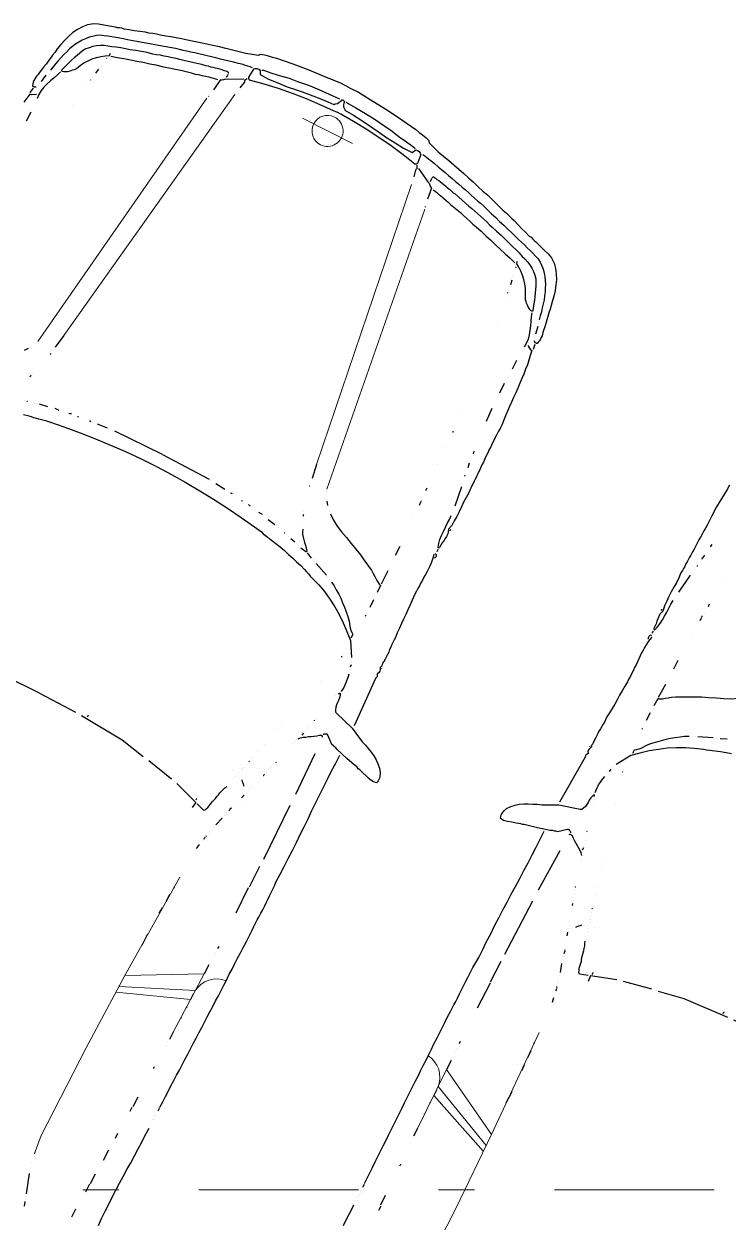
# Model space of a CAD drawing. Header units: metres. Extents: x -45 to 1930, y -347 to 488.
# Drawn here: x -21.163 to -19.205, y -29.696 to -26.365 of the extents above; entities that cross this region are included whole.
import ezdxf

# ---------------------------------------------------------------- set-up
doc = ezdxf.new("R2010")
doc.units = ezdxf.units.M
doc.linetypes.add('ČERCHOVANÁ', pattern=[25.4, 12.7, -6.35, 0, -6.35])
doc.layers.add('OSA', color=7, linetype='ČERCHOVANÁ')

# ---------------------------------------------------------------- blocks, each defined once
blk = doc.blocks.new('BMW3-PUD')
at = {"lineweight": 0}
for p, q in [((2.5694, 0.7572), (2.3861, 0.7602)), ((2.3861, 0.7602), (2.4905, 0.5663)), ((2.4387, 0.7593), (2.5245, 0.5656)), ((2.4664, 0.7589), (2.5425, 0.5652)), ((1.0314, 0.4512), (0.2143, 0.3401)), ((0.9833, 0.3943), (0.17, 0.2757)), ((0.1432, 0.0776), (0.1432, 0)), ((0.1432, -0.0776), (0.1432, 0)), ((0.9833, -0.3943), (0.17, -0.2757)), ((1.0314, -0.4512), (0.2143, -0.3401)), ((2.4387, -0.7593), (2.5245, -0.5656)), ((2.4664, -0.7589), (2.5425, -0.5652)), ((2.3861, -0.7602), (2.4905, -0.5663)), ((2.5694, -0.7572), (2.3861, -0.7602))]:
    blk.add_line(p, q, dxfattribs=at)
for points in [[(1.5236, 0.7387), (1.5228, 0.7394), (1.5213, 0.7394), (1.5198, 0.7409), (1.519, 0.7424), (1.525, 0.7447), (1.5318, 0.7463), (1.5393, 0.7471), (1.546, 0.7472), (1.5528, 0.748), (1.5595, 0.7489), (1.5663, 0.7512), (1.5715, 0.7543), (1.5722, 0.7558), (1.573, 0.7573), (1.5737, 0.758), (1.5737, 0.758), (1.5902, 0.8161), (1.6115, 0.8584), (1.6159, 0.8704), (1.621, 0.8818), (1.6261, 0.8938), (1.632, 0.9044), (1.6386, 0.915), (1.6468, 0.9249), (1.6549, 0.934), (1.6653, 0.9416), (1.6691, 0.9432), (1.6728, 0.9447), (1.6765, 0.9462), (1.6803, 0.9471), (1.684, 0.9471), (1.6878, 0.9471), (1.6916, 0.9464), (1.6953, 0.9457), (1.697, 0.9345), (1.6948, 0.9232), (1.6905, 0.9111), (1.6876, 0.8991), (1.6855, 0.893), (1.684, 0.8878), (1.6833, 0.8825), (1.6811, 0.878), (1.6768, 0.8592), (1.6725, 0.8411), (1.6675, 0.823), (1.6625, 0.8057), (1.6603, 0.8004), (1.6588, 0.7951), (1.6574, 0.7906), (1.6567, 0.7861), (1.6382, 0.7648), (1.6375, 0.7618), (1.6382, 0.7588), (1.6398, 0.7558), (1.6413, 0.7536), (1.6413, 0.7536), (1.6428, 0.7529), (1.6436, 0.7521), (1.6436, 0.7521)], [(0.421, 0.7668), (0.4283, 0.7789), (0.4283, 0.7804), (0.4283, 0.7812), (0.4283, 0.7827), (0.429, 0.7834), (0.4425, 0.7859), (0.456, 0.7883), (0.4695, 0.7907), (0.483, 0.7916), (0.4972, 0.7933), (0.5107, 0.7942), (0.525, 0.7951), (0.5392, 0.796), (0.5535, 0.7969), (0.5678, 0.7971), (0.582, 0.798), (0.5955, 0.7989), (0.6098, 0.7998), (0.624, 0.8008), (0.6383, 0.8017), (0.6518, 0.8034), (0.6615, 0.8035), (0.6706, 0.8028), (0.6803, 0.803), (0.6901, 0.8031), (0.6991, 0.8032), (0.7089, 0.8033), (0.7186, 0.8034), (0.7276, 0.8035), (0.7374, 0.8036), (0.7471, 0.8038), (0.7562, 0.8046), (0.7659, 0.8047), (0.7749, 0.8048), (0.7847, 0.8049), (0.7937, 0.8051), (0.8035, 0.8052), (0.811, 0.806), (0.8185, 0.8061), (0.8252, 0.8062), (0.832, 0.8063), (0.8395, 0.8063), (0.8462, 0.8064), (0.853, 0.8065), (0.8605, 0.8074), (0.8755, 0.8068), (0.8905, 0.8062), (0.9048, 0.8071), (0.9198, 0.8073), (0.9341, 0.8075), (0.9484, 0.8069), (0.9626, 0.8063), (0.9762, 0.8035), (0.9829, 0.8058), (0.9889, 0.8074), (0.9964, 0.8075), (1.0032, 0.8068), (1.0107, 0.8061), (1.0182, 0.8047), (1.0257, 0.8041), (1.0325, 0.8042), (1.034, 0.8034), (1.0347, 0.8034), (1.0348, 0.8019), (1.0348, 0.8004), (1.0236, 0.7973), (1.0123, 0.7949), (1.0003, 0.794), (0.9883, 0.7931), (0.9756, 0.793), (0.9635, 0.7928), (0.9508, 0.7927), (0.9388, 0.7918)], [(0.9784, 0.8088), (0.9776, 0.8088), (0.9761, 0.8087), (0.9754, 0.8087), (0.9739, 0.8087)], [(1.04, 0.8027), (1.0475, 0.8028)], [(1.0535, 0.8007), (1.0535, 0.8007), (1.0535, 0.8022), (1.0528, 0.8029), (1.0528, 0.8029), (1.055, 0.8052), (1.0587, 0.8067), (1.0625, 0.8068), (1.0663, 0.8046)], [(1.0566, 0.7984), (1.0648, 0.8), (1.0738, 0.8016), (1.0821, 0.8025), (1.0911, 0.8033), (1.1001, 0.8035), (1.1083, 0.8036), (1.1173, 0.8037), (1.1264, 0.803), (1.1354, 0.8031), (1.1444, 0.8025), (1.1534, 0.8026), (1.1617, 0.8019), (1.1707, 0.802), (1.1797, 0.8022), (1.1887, 0.8023), (1.1977, 0.8024), (1.212, 0.8033), (1.227, 0.8042), (1.2412, 0.8051), (1.2555, 0.8053), (1.269, 0.8055), (1.2833, 0.8064), (1.2975, 0.8073), (1.311, 0.809), (1.3193, 0.8083), (1.3268, 0.8084), (1.3335, 0.8085), (1.341, 0.8093), (1.3485, 0.8094), (1.356, 0.8103), (1.3636, 0.8104), (1.3718, 0.8104), (1.3756, 0.8105), (1.3786, 0.8105), (1.3816, 0.8106), (1.3853, 0.8106), (1.3883, 0.8099), (1.3914, 0.8099), (1.3951, 0.81), (1.3988, 0.8108), (1.4004, 0.8108), (1.4018, 0.8108), (1.4026, 0.8101), (1.4041, 0.8086), (1.4094, 0.8109), (1.4146, 0.8125), (1.4198, 0.8125), (1.4244, 0.8088), (1.4319, 0.8127), (1.4334, 0.8127), (1.4349, 0.812), (1.4356, 0.8112), (1.4379, 0.8112), (1.582, 0.8182)], [(1.4055, 0.8139), (1.4055, 0.8139), (1.4048, 0.8139), (1.4041, 0.8138), (1.4041, 0.8138)], [(1.4378, 0.8143), (1.4378, 0.8143)], [(2.7721, 0.8189), (2.7556, 0.8195), (2.7391, 0.8193), (2.7225, 0.8198), (2.7053, 0.8196), (2.6887, 0.8202), (2.6722, 0.82), (2.6557, 0.8205), (2.6392, 0.8203), (2.6226, 0.8209), (2.6054, 0.8207), (2.5889, 0.8212), (2.5724, 0.821), (2.5558, 0.8216), (2.5393, 0.8214), (2.522, 0.8219), (2.5055, 0.8217), (2.489, 0.8223), (2.4725, 0.8221), (2.4559, 0.8226), (2.4387, 0.8224), (2.4221, 0.823), (2.4056, 0.8228), (2.3891, 0.8226), (2.3718, 0.8232), (2.3553, 0.823), (2.3388, 0.8235), (2.3215, 0.8233), (2.305, 0.8231), (2.2885, 0.8236), (2.272, 0.8234), (2.2547, 0.824), (2.2382, 0.8238), (2.2276, 0.8237), (2.2171, 0.8236), (2.2059, 0.8234), (2.1954, 0.8233), (2.1848, 0.8232), (2.1743, 0.8238), (2.1638, 0.8237), (2.1533, 0.8243), (2.1428, 0.8242), (2.1315, 0.824), (2.121, 0.8239), (2.1105, 0.8238), (2.1, 0.8237), (2.0895, 0.8235), (2.079, 0.8226), (2.0685, 0.8218), (2.0437, 0.8222), (2.0189, 0.8227), (1.9942, 0.8224), (1.9694, 0.8228), (1.9446, 0.8225), (1.9198, 0.8222), (1.8951, 0.822), (1.8703, 0.8217), (1.8455, 0.8206), (1.8207, 0.8203), (1.796, 0.82), (1.7712, 0.8197), (1.7464, 0.8194), (1.7224, 0.8192), (1.6976, 0.8196), (1.6728, 0.8193)], [(1.9431, 0.8203), (1.9431, 0.8203)], [(2.7751, 0.8182), (2.7781, 0.819), (2.7804, 0.819), (2.7826, 0.819), (2.7849, 0.8191)], [(2.7924, 0.8169), (2.7924, 0.8169)], [(2.7984, 0.8192), (2.7984, 0.8192)], [(2.7984, 0.8162), (2.7984, 0.8162)], [(2.8059, 0.8186), (2.8059, 0.8186)], [(2.8119, 0.8194), (2.8119, 0.8194)], [(2.8127, 0.8164), (2.8127, 0.8164)], [(2.8224, 0.8158), (2.8224, 0.8158)], [(3.1431, 0.8166), (3.1213, 0.8156), (3.0988, 0.8153), (3.077, 0.815), (3.0552, 0.8148), (3.0334, 0.8153), (3.0117, 0.815), (2.9899, 0.8155), (2.9681, 0.816), (2.9463, 0.8172), (2.9246, 0.8177), (2.9028, 0.8182), (2.881, 0.8187), (2.86, 0.8185), (2.8382, 0.8189)], [(0.0086, 0), (0.0085, 0.0275), (0.0125, 0.0749), (0.0164, 0.1222), (0.0218, 0.1696), (0.028, 0.217), (0.0309, 0.229), (0.033, 0.2403), (0.0351, 0.2516), (0.0388, 0.2629), (0.0402, 0.2637), (0.041, 0.2644), (0.0425, 0.266), (0.0439, 0.2667), (0.0498, 0.2833), (0.0548, 0.3006), (0.0591, 0.3187), (0.0634, 0.3376), (0.0677, 0.3556), (0.072, 0.3737), (0.0763, 0.3918), (0.0813, 0.4083), (0.0856, 0.4264), (0.0907, 0.4437), (0.0957, 0.4611), (0.1, 0.4784), (0.1043, 0.4927), (0.1087, 0.507), (0.113, 0.5206), (0.1173, 0.5342), (0.1202, 0.5455), (0.1231, 0.556), (0.1268, 0.5658), (0.1289, 0.5756), (0.1347, 0.5907), (0.1398, 0.605), (0.1434, 0.6186), (0.1485, 0.6322), (0.1491, 0.6389), (0.1513, 0.645), (0.1535, 0.6503), (0.1542, 0.6563), (0.1593, 0.6721), (0.1643, 0.6872), (0.1687, 0.7015), (0.1745, 0.7151), (0.1841, 0.728), (0.1953, 0.7386), (0.2079, 0.747), (0.2214, 0.7547), (0.2355, 0.7601), (0.2505, 0.7655), (0.2662, 0.7695), (0.282, 0.7727), (0.2924, 0.7743), (0.3029, 0.7767), (0.3134, 0.7783), (0.3239, 0.7799), (0.3337, 0.7815), (0.3442, 0.7839), (0.3539, 0.7855), (0.3644, 0.7872), (0.3696, 0.788), (0.3749, 0.7895), (0.3794, 0.7904), (0.3846, 0.7904), (0.3899, 0.7905), (0.3951, 0.7905), (0.3997, 0.7891), (0.4042, 0.7876), (0.4049, 0.7869), (0.4049, 0.7861), (0.405, 0.7846), (0.4057, 0.7832), (0.402, 0.7771)], [(0.3616, 0.7676), (0.3833, 0.7716)], [(0.3961, 0.774), (0.3961, 0.774)], [(0.4095, 0.7832), (0.4245, 0.7856)], [(0.7513, 0.767), (0.7588, 0.7686)], [(0.7866, 0.7712), (0.8001, 0.7736)], [(0.8211, 0.7761), (0.8211, 0.7761), (0.8226, 0.7761), (0.8233, 0.7761), (0.8241, 0.7769)], [(0.8473, 0.7794), (0.8473, 0.7794)], [(0.8548, 0.7818), (0.911, 0.7892)], [(0.0815, 0.2657), (0.0822, 0.2724), (0.0836, 0.2792), (0.085, 0.2868), (0.0857, 0.2928), (0.0885, 0.3056), (0.0921, 0.3191), (0.095, 0.3312), (0.0978, 0.344), (0.1007, 0.356), (0.1036, 0.3688), (0.1064, 0.3809), (0.1093, 0.3929), (0.1122, 0.4042), (0.115, 0.4162), (0.1179, 0.4268), (0.1208, 0.4381), (0.1236, 0.4487), (0.1265, 0.4592), (0.1286, 0.4697), (0.1315, 0.481), (0.1366, 0.4961), (0.1409, 0.5112), (0.1452, 0.5262), (0.1496, 0.5406), (0.1539, 0.5556), (0.1582, 0.5707), (0.1625, 0.585), (0.1676, 0.6001), (0.1705, 0.6106), (0.1734, 0.6212), (0.1763, 0.6317), (0.1799, 0.6423), (0.1828, 0.6528), (0.1864, 0.6634), (0.19, 0.6732), (0.1937, 0.6838), (0.1996, 0.6929), (0.2062, 0.7012), (0.2129, 0.7088), (0.2211, 0.7156), (0.2293, 0.7225), (0.2382, 0.7279), (0.2471, 0.7332), (0.2569, 0.7378), (0.2666, 0.7424), (0.277, 0.7456), (0.2875, 0.7495), (0.2987, 0.7526), (0.31, 0.7557), (0.3204, 0.7581), (0.3317, 0.7605), (0.3429, 0.7629)], [(0.126, 0.318), (0.126, 0.318), (0.1244, 0.3188), (0.1237, 0.3195), (0.1229, 0.3202), (0.1236, 0.3262), (0.125, 0.3323), (0.1257, 0.3383), (0.1264, 0.3443), (0.1278, 0.3511), (0.1292, 0.3571), (0.1307, 0.3631), (0.1329, 0.3691), (0.1335, 0.3767), (0.1357, 0.3835), (0.1371, 0.3895), (0.1378, 0.3955), (0.1414, 0.4091), (0.1442, 0.4211), (0.1478, 0.4332), (0.1507, 0.4445), (0.1528, 0.4558), (0.1557, 0.4663), (0.1586, 0.4776), (0.1615, 0.4881), (0.1643, 0.4987), (0.1672, 0.5092), (0.1708, 0.5198), (0.1737, 0.5296), (0.1773, 0.5454), (0.1816, 0.5612), (0.1867, 0.5763), (0.1918, 0.5914), (0.1954, 0.6042), (0.199, 0.617), (0.2026, 0.6291), (0.2077, 0.6404), (0.2106, 0.6509), (0.2142, 0.6607), (0.2186, 0.6705), (0.2245, 0.6796), (0.2311, 0.688), (0.2386, 0.6956), (0.246, 0.7024), (0.255, 0.7078), (0.2639, 0.7116), (0.2729, 0.7155), (0.2818, 0.7194), (0.2916, 0.7232), (0.3005, 0.7263), (0.3103, 0.7295), (0.32, 0.7326), (0.3297, 0.7357), (0.3305, 0.7357), (0.3305, 0.7342), (0.3305, 0.7335), (0.3312, 0.7327), (0.3298, 0.7282), (0.3276, 0.7237), (0.3247, 0.7191), (0.3217, 0.7153), (0.318, 0.7108), (0.3143, 0.7077), (0.3106, 0.7039), (0.3061, 0.7009), (0.2942, 0.6955), (0.283, 0.6893), (0.2725, 0.6817), (0.2629, 0.6741), (0.254, 0.665), (0.2458, 0.6558), (0.2384, 0.646), (0.2318, 0.6354), (0.2303, 0.6354), (0.2288, 0.6354), (0.2273, 0.6354), (0.225, 0.6353)], [(0.335, 0.7358), (0.3462, 0.7396), (0.3574, 0.7443), (0.3693, 0.7489), (0.3813, 0.7536), (0.3933, 0.7575), (0.4053, 0.7599), (0.418, 0.7608), (0.43, 0.7602)], [(0.4721, 0.7584), (0.4999, 0.7588)], [(0.5255, 0.7568), (0.5255, 0.7568)], [(0.545, 0.757), (0.575, 0.7574)], [(0.6223, 0.7579), (0.6621, 0.7607)], [(1.4351, 0.7331), (1.4426, 0.734)], [(1.4485, 0.7363), (1.4485, 0.7363)], [(1.4613, 0.7394), (1.468, 0.741), (1.474, 0.7418), (1.4807, 0.7427), (1.4867, 0.7435), (1.4935, 0.7436), (1.5003, 0.7437), (1.507, 0.743), (1.5138, 0.7423)], [(1.5312, 0.735), (1.5312, 0.735)], [(1.5379, 0.7336), (1.5379, 0.7336)], [(1.6856, 0.6955), (1.6802, 0.7007), (1.6749, 0.7059), (1.6711, 0.7127), (1.6665, 0.7186), (1.6627, 0.7253), (1.6588, 0.7313), (1.6543, 0.738), (1.6489, 0.7439), (1.6489, 0.7454), (1.6482, 0.7469), (1.6474, 0.7484), (1.6474, 0.7492), (1.6474, 0.7507), (1.6481, 0.7514), (1.6496, 0.7529), (1.6503, 0.7537)], [(1.7014, 0.7558), (1.8267, 0.7596)], [(1.8327, 0.7574), (1.8327, 0.7574)], [(1.8612, 0.76), (2.0279, 0.762)], [(2.1135, 0.7622), (2.0489, 0.7622)], [(2.1173, 0.7608), (2.1961, 0.7617)], [(2.2997, 0.7614), (2.3065, 0.7615)], [(2.3223, 0.7617), (2.3223, 0.7617)], [(2.332, 0.7604), (2.332, 0.7604)], [(2.3538, 0.7606), (2.3538, 0.7606)], [(2.3576, 0.7599), (2.3861, 0.7602)], [(2.4499, 0.7587), (2.4664, 0.7589)], [(2.489, 0.7592), (2.489, 0.7592), (2.4905, 0.7592), (2.4912, 0.7592), (2.4912, 0.7592)], [(2.4987, 0.7586), (2.4987, 0.7586)], [(2.5228, 0.7589), (2.5228, 0.7589), (2.5243, 0.7589), (2.525, 0.7589), (2.525, 0.7589)], [(2.5694, 0.7572), (2.5926, 0.7574)], [(2.5987, 0.7553), (2.5987, 0.7553)], [(2.6114, 0.7577), (2.6114, 0.7577)], [(2.679, 0.754), (2.6805, 0.754), (2.6813, 0.754), (2.6828, 0.754), (2.6843, 0.754)], [(2.8044, 0.7517), (2.7744, 0.7521)], [(2.8082, 0.7503), (2.821, 0.7504)], [(2.8908, 0.7475), (2.9059, 0.7477)], [(2.9434, 0.7459), (2.9757, 0.7463)], [(2.9825, 0.7456), (2.9825, 0.7456)], [(3.0486, 0.7434), (3.0186, 0.7438)], [(3.0523, 0.7419), (3.0764, 0.7422)], [(3.1312, 0.7391), (3.156, 0.7394)], [(0.9421, 0.6994), (0.9421, 0.6994), (0.9414, 0.7002), (0.9398, 0.7002), (0.9398, 0.7002)], [(0.9451, 0.6995), (0.9474, 0.7003), (0.9496, 0.7003), (0.9519, 0.7003), (0.9549, 0.7004)], [(0.9962, 0.7009), (0.9962, 0.7009)], [(1.081, 0.7041), (1.1088, 0.7044)], [(1.0873, 0.4909), (1.0991, 0.5068), (1.1094, 0.5235), (1.1182, 0.5416), (1.1262, 0.5612), (1.1343, 0.5801), (1.1423, 0.599), (1.1511, 0.6179), (1.1607, 0.6352), (1.165, 0.645), (1.1702, 0.6549), (1.1753, 0.664), (1.1812, 0.673), (1.1864, 0.6806), (1.1916, 0.6874), (1.196, 0.6935), (1.2004, 0.701), (1.2004, 0.7018), (1.2004, 0.7033), (1.2011, 0.704), (1.2019, 0.7056), (1.2236, 0.7066)], [(1.1515, 0.7057), (1.1515, 0.7057)], [(1.1561, 0.705), (1.1973, 0.7062)], [(1.1907, 0), (1.1907, 0.0026), (1.1909, 0.0476), (1.1927, 0.0935), (1.1959, 0.1386), (1.1991, 0.1836), (1.2038, 0.2295), (1.2093, 0.2746), (1.2155, 0.3197), (1.2169, 0.328), (1.2183, 0.3356), (1.2197, 0.3431), (1.2219, 0.3499), (1.2233, 0.3574), (1.2247, 0.3649), (1.2254, 0.3717), (1.2268, 0.3785), (1.2304, 0.3935), (1.2332, 0.4086), (1.2368, 0.4236), (1.2411, 0.4387), (1.2447, 0.4538), (1.249, 0.4681), (1.2533, 0.4831), (1.2584, 0.4975), (1.2613, 0.5058), (1.2642, 0.5126), (1.2671, 0.5201), (1.2693, 0.5276), (1.278, 0.5525), (1.2875, 0.5752), (1.2993, 0.5978), (1.3118, 0.6198), (1.3258, 0.6402), (1.3413, 0.6607), (1.3583, 0.6811), (1.3761, 0.7009), (1.4164, 0.7254)], [(1.2454, 0.7068), (1.2702, 0.7071)], [(1.2882, 0.7073), (1.2882, 0.7073)], [(1.2942, 0.7067), (1.2942, 0.7067), (1.2957, 0.7067), (1.2965, 0.7067), (1.2965, 0.7067)], [(1.4189, 0.7014), (1.4189, 0.7014)], [(1.4224, 0.7277), (1.4224, 0.7277)], [(1.4279, 0.7), (1.4279, 0.7), (1.4272, 0.7), (1.4257, 0.7), (1.4257, 0.7)], [(1.4291, 0.73), (1.4291, 0.73)], [(1.6102, 0.7157), (1.6102, 0.7157)], [(1.62, 0.7136), (1.62, 0.7136), (1.6193, 0.7135), (1.6178, 0.7135), (1.6178, 0.7135)], [(1.6291, 0.7107), (1.6291, 0.7107)], [(1.6449, 0.7063), (1.6449, 0.7063)], [(1.6532, 0.7042), (1.6532, 0.7042)], [(1.6607, 0.7028), (1.6607, 0.7028)], [(1.6645, 0.7013), (1.672, 0.7014)], [(0.6742, 0.6895), (0.6742, 0.6895)], [(0.7282, 0.6901), (0.7282, 0.6901), (0.7297, 0.6909), (0.7305, 0.6917), (0.7312, 0.6917)], [(0.7755, 0.6922), (0.7755, 0.6922)], [(0.8295, 0.6943), (0.8295, 0.6943)], [(0.9023, 0.6975), (0.9099, 0.6976)], [(0.9324, 0.6978), (0.9324, 0.6978)], [(1.2552, 0.58), (1.261, 0.5914), (1.2684, 0.602), (1.2758, 0.6133), (1.2832, 0.6239), (1.2921, 0.6338), (1.3009, 0.6444), (1.3106, 0.6543), (1.3202, 0.6642), (1.3247, 0.6687), (1.3299, 0.6733), (1.3351, 0.6771), (1.3403, 0.6809), (1.3455, 0.6847), (1.35, 0.6893), (1.3544, 0.6939), (1.3581, 0.6992), (1.3694, 0.6993)], [(1.4377, 0.6971), (1.4377, 0.6971)], [(1.5138, 0.6793), (1.5138, 0.6793)], [(1.6954, 0.6927), (1.6954, 0.6927)], [(1.7014, 0.6905), (1.7014, 0.6905)], [(1.7714, 0.6703), (1.7714, 0.6703), (1.7714, 0.6711), (1.7707, 0.6718), (1.7707, 0.6718)], [(1.7798, 0.6666), (1.7798, 0.6666)], [(0.219, 0.633), (0.219, 0.633)], [(0.2423, 0.6385), (0.2423, 0.6385), (0.243, 0.6386), (0.2438, 0.6386), (0.2438, 0.6386)], [(0.267, 0.6433), (0.267, 0.6433)], [(0.273, 0.6434), (0.273, 0.6434)], [(0.2797, 0.645), (0.2932, 0.6474)], [(0.309, 0.6491), (0.309, 0.6491)], [(0.3157, 0.6507), (0.3157, 0.6507), (0.3165, 0.6507), (0.3172, 0.6507), (0.3172, 0.6507)], [(0.3374, 0.6547), (0.3374, 0.6547)], [(0.4027, 0.6637), (0.4027, 0.6637)], [(1.6742, 0.6368), (1.6742, 0.6368)], [(1.6885, 0.634), (1.6885, 0.634)], [(1.7895, 0.6653), (1.7895, 0.6653)], [(1.8001, 0.6616), (1.8001, 0.6616)], [(1.8084, 0.6595), (1.8084, 0.6595)], [(1.8204, 0.6551), (1.8197, 0.6559), (1.8189, 0.6566), (1.8167, 0.6566), (1.8152, 0.6573)], [(1.8302, 0.6522), (1.8302, 0.6522)], [(1.8604, 0.6436), (1.8604, 0.6436)], [(1.8679, 0.6414), (1.8679, 0.6414)], [(1.8755, 0.6385), (1.8755, 0.6385)], [(1.8845, 0.6364), (1.8845, 0.6364)], [(1.9033, 0.6306), (1.8928, 0.6334)], [(1.9182, 0.639), (1.9182, 0.639)], [(0.1558, 0.3364), (0.1564, 0.3424), (0.1579, 0.3484), (0.1593, 0.3552), (0.16, 0.3612), (0.1629, 0.371), (0.165, 0.3801), (0.1672, 0.3891), (0.17, 0.3981), (0.1721, 0.4094), (0.175, 0.4207), (0.1771, 0.432), (0.1807, 0.4441), (0.1836, 0.4554), (0.1865, 0.4667), (0.1901, 0.478), (0.193, 0.4893), (0.1973, 0.5073), (0.2023, 0.5247), (0.2073, 0.5428), (0.2124, 0.5601), (0.2175, 0.5774), (0.2225, 0.5955), (0.2276, 0.6128), (0.2326, 0.6309)], [(1.7428, 0.6189), (1.7428, 0.6189)], [(1.7684, 0.6117), (1.7684, 0.6117)], [(1.788, 0.6074), (1.788, 0.6074)], [(1.794, 0.6052), (1.794, 0.6052)], [(1.8046, 0.6031), (1.8046, 0.6031), (1.8038, 0.6031), (1.8023, 0.6031), (1.8023, 0.6031)], [(1.8143, 0.6002), (1.8143, 0.6002)], [(1.8556, 0.6007), (1.8556, 0.6007)], [(1.8585, 0.6083), (1.8615, 0.6113), (1.8645, 0.6143), (1.8682, 0.6181), (1.8719, 0.6204)], [(1.8786, 0.625), (1.8786, 0.625)], [(1.9305, 0.6211), (1.9305, 0.6211)], [(1.9508, 0.6154), (1.9478, 0.6161), (1.9456, 0.6161), (1.9425, 0.6168), (1.9403, 0.619)], [(1.9591, 0.6125), (1.9591, 0.6125)], [(1.9681, 0.6111), (1.9681, 0.6111)], [(2.0021, 0.601), (1.978, 0.6082)], [(3.1388, 0.6063), (3.1388, 0.6063)], [(3.1689, 0.6006), (3.1689, 0.6006)], [(3.1764, 0.6037), (3.1891, 0.6084)], [(1.2522, 0.5725), (1.2522, 0.5725)], [(1.8234, 0.5981), (1.8234, 0.5981)], [(1.8309, 0.5952), (1.8309, 0.5952)], [(1.8347, 0.5937), (1.8347, 0.5937)], [(1.8422, 0.5923), (1.8422, 0.5923)], [(1.8477, 0.5743), (1.8477, 0.5743)], [(1.8498, 0.5909), (1.8498, 0.5909)], [(1.8573, 0.588), (1.8573, 0.588)], [(1.8664, 0.5851), (1.8664, 0.5851)], [(1.9744, 0.5278), (1.9816, 0.5512), (1.9786, 0.5549), (1.974, 0.5571), (1.9695, 0.5585), (1.9643, 0.56), (1.959, 0.5607), (1.9537, 0.5621), (1.9484, 0.5628), (1.9439, 0.565), (1.9379, 0.5664), (1.9311, 0.5678), (1.9251, 0.5693), (1.9183, 0.5707), (1.9123, 0.5721), (1.9055, 0.5743), (1.8995, 0.5765), (1.8934, 0.5794)], [(2.0111, 0.5981), (2.0111, 0.5981)], [(2.0269, 0.5945), (2.0269, 0.5945)], [(2.0322, 0.5931), (2.0322, 0.5931)], [(2.0435, 0.5902), (2.0435, 0.5902), (2.0427, 0.5909), (2.0412, 0.5917), (2.0412, 0.5917)], [(2.0465, 0.5895), (2.048, 0.5895), (2.0495, 0.5895), (2.051, 0.5895), (2.0533, 0.5896)], [(2.0593, 0.5874), (2.0593, 0.5874)], [(2.0856, 0.5832), (2.0721, 0.5853)], [(2.2081, 0.5764), (2.2096, 0.5764), (2.2103, 0.5764), (2.2118, 0.5764), (2.2133, 0.5765)], [(2.2268, 0.5766), (2.2268, 0.5766)], [(2.2336, 0.5745), (2.2547, 0.5747)], [(2.2922, 0.5721), (2.2757, 0.5734)], [(2.2845, 0.5893), (2.2845, 0.5893)], [(2.3936, 0.5703), (2.3583, 0.5699)], [(3.0724, 0.5709), (3.0724, 0.5709)], [(3.1016, 0.5788), (3.1555, 0.5975)], [(3.1622, 0.5983), (3.1622, 0.5983)], [(1.2281, 0.5189), (1.2449, 0.5589)], [(1.2471, 0.5649), (1.2471, 0.5649)], [(1.2135, 0.4834), (1.2216, 0.5001)], [(1.2237, 0.5068), (1.2237, 0.5068)], [(1.2259, 0.5129), (1.2259, 0.5129)], [(1.949, 0.4517), (1.9722, 0.5225), (1.9895, 0.5205)], [(1.961, 0.5201), (1.9625, 0.5202), (1.964, 0.5202), (1.9647, 0.5202), (1.967, 0.5202)], [(1.0605, 0.4666), (1.0702, 0.4735)], [(1.0821, 0.4849), (1.0821, 0.4849)], [(1.1607, 0.4423), (1.1674, 0.4453), (1.1734, 0.4484), (1.1794, 0.453), (1.1853, 0.4583), (1.1912, 0.4636), (1.1972, 0.469), (1.2031, 0.4743), (1.2098, 0.4804), (1.2106, 0.4804), (1.2113, 0.4797), (1.2121, 0.4789), (1.2128, 0.4782), (1.21, 0.4616)], [(1.0382, 0.4528), (1.0382, 0.4528)], [(1.0546, 0.4627), (1.0546, 0.4627)], [(1.154, 0.4392), (1.154, 0.4392)], [(1.1985, 0.4239), (1.202, 0.4382)], [(1.2035, 0.445), (1.2035, 0.445)], [(1.2079, 0.4541), (1.2079, 0.4541)], [(1.9476, 0.4441), (1.9476, 0.4441)], [(0.7998, 0.4222), (0.7998, 0.4222)], [(0.9833, 0.3943), (1.023, 0.4008)], [(1.0448, 0.4041), (1.0448, 0.4041), (1.0463, 0.4041), (1.047, 0.4041), (1.047, 0.4041)], [(1.1166, 0.4229), (1.1166, 0.4229)], [(1.1234, 0.4253), (1.1249, 0.4253), (1.1264, 0.4261), (1.1271, 0.4261), (1.1286, 0.4261)], [(1.1353, 0.4292), (1.1353, 0.4292)], [(1.1927, 0.4006), (1.1927, 0.4006), (1.1927, 0.4021), (1.1927, 0.4028), (1.1927, 0.4028)], [(1.1949, 0.4089), (1.1949, 0.4089)], [(1.197, 0.4164), (1.197, 0.4164)], [(1.9277, 0.353), (1.9447, 0.4328)], [(0.7644, 0.3677), (0.7644, 0.3677)], [(1.1799, 0.3441), (1.1841, 0.3675)], [(1.1855, 0.3735), (1.1855, 0.3735)], [(1.1877, 0.381), (1.1877, 0.381)], [(0.1212, 0.2729), (0.1425, 0.313), (0.144, 0.3182), (0.1477, 0.322), (0.1514, 0.3258), (0.1536, 0.3296), (0.1858, 0.3338)], [(0.2068, 0.3378), (0.2068, 0.3378), (0.2075, 0.3378), (0.2083, 0.3378), (0.2083, 0.3378)], [(0.2143, 0.3401), (0.2143, 0.3401)], [(1.9018, 0.1297), (1.9108, 0.2612), (1.9249, 0.3342)], [(0.1297, 0.3173), (0.132, 0.3181), (0.1342, 0.3181), (0.1372, 0.3181), (0.1395, 0.3182)], [(1.1743, 0.311), (1.1749, 0.323)], [(0.1153, 0.2646), (0.1235, 0.2692), (0.1243, 0.2692), (0.1258, 0.2684), (0.1273, 0.2677), (0.1288, 0.2677), (0.1475, 0.2717)], [(0.17, 0.2757), (0.17, 0.2757)], [(1.1679, 0.2764), (1.1679, 0.2779), (1.1687, 0.2794), (1.1694, 0.2802), (1.1694, 0.2824)], [(0.0477, 0), (0.0479, 0.001), (0.0493, 0.0047), (0.0538, 0.0055), (0.0591, 0.0071), (0.0635, 0.0094), (0.0673, 0.014), (0.068, 0.0155), (0.0687, 0.0162), (0.0702, 0.017), (0.0702, 0.017), (0.0714, 0.044), (0.0741, 0.0718), (0.0775, 0.0997), (0.0809, 0.1275), (0.0851, 0.1546), (0.0878, 0.1824), (0.0897, 0.2102), (0.0894, 0.2372), (0.0788, 0.2424), (0.078, 0.2476), (0.0787, 0.2529), (0.0809, 0.2574), (0.0838, 0.2612), (0.1101, 0.2638), (0.1116, 0.263), (0.1131, 0.2623), (0.1139, 0.2608), (0.1154, 0.2586), (0.1069, 0.2172), (0.0998, 0.1765), (0.0943, 0.1352), (0.0896, 0.0938), (0.0871, 0.0525), (0.0853, 0.0119), (0.085, 0)], [(0.0493, 0.0092), (0.0504, 0.0408), (0.0523, 0.0724), (0.0549, 0.1039), (0.059, 0.1355), (0.0617, 0.1603), (0.0667, 0.1851), (0.0709, 0.2092), (0.0744, 0.2341), (0.0751, 0.2356), (0.0759, 0.2378), (0.0766, 0.2386), (0.0766, 0.2393)], [(1.1667, 0.2546), (1.1667, 0.2546), (1.1667, 0.2561), (1.1667, 0.2568), (1.1666, 0.2576)], [(1.1619, 0.2177), (1.1619, 0.2193), (1.1619, 0.22), (1.1618, 0.2215), (1.1626, 0.2222)], [(1.1572, 0.1696), (1.1598, 0.199)], [(1.153, 0), (1.1552, 0.1471)], [(1.1574, 0.1531), (1.1574, 0.1531)], [(1.8926, 0.1461), (1.8941, 0.1461), (1.8956, 0.1462), (1.8964, 0.1462), (1.8986, 0.1462)], [(1.8992, 0), (1.9005, 0.1109)], [(1.9004, 0.1222), (1.9004, 0.1222)], [(1.8987, 0.0535), (1.8987, 0.0535)], [(1.8988, 0.0588), (1.8988, 0.0588)], [(0.0086, 0), (0.0085, -0.0275), (0.0125, -0.0749), (0.0164, -0.1222), (0.0218, -0.1696), (0.028, -0.217), (0.0309, -0.229), (0.033, -0.2403), (0.0351, -0.2516), (0.0388, -0.2629), (0.0402, -0.2637), (0.041, -0.2644), (0.0425, -0.266), (0.0439, -0.2667), (0.0498, -0.2833), (0.0548, -0.3006), (0.0591, -0.3187), (0.0634, -0.3376), (0.0677, -0.3556), (0.072, -0.3737), (0.0763, -0.3918), (0.0813, -0.4083), (0.0856, -0.4264), (0.0907, -0.4437), (0.0957, -0.4611), (0.1, -0.4784), (0.1043, -0.4927), (0.1087, -0.507), (0.113, -0.5206), (0.1173, -0.5342), (0.1202, -0.5455), (0.1231, -0.556), (0.1268, -0.5658), (0.1289, -0.5756), (0.1347, -0.5907), (0.1398, -0.605), (0.1434, -0.6186), (0.1485, -0.6322), (0.1491, -0.6389), (0.1513, -0.645), (0.1535, -0.6503), (0.1542, -0.6563), (0.1593, -0.6721), (0.1643, -0.6872), (0.1687, -0.7015), (0.1745, -0.7151), (0.1841, -0.728), (0.1953, -0.7386), (0.2079, -0.747), (0.2214, -0.7547), (0.2355, -0.7601), (0.2505, -0.7655), (0.2662, -0.7695), (0.282, -0.7727), (0.2924, -0.7743), (0.3029, -0.7767), (0.3134, -0.7783), (0.3239, -0.7799), (0.3337, -0.7815), (0.3442, -0.7839), (0.3539, -0.7855), (0.3644, -0.7872), (0.3696, -0.788), (0.3749, -0.7895), (0.3794, -0.7904), (0.3846, -0.7904), (0.3899, -0.7905), (0.3951, -0.7905), (0.3997, -0.7891), (0.4042, -0.7876), (0.4049, -0.7869), (0.4049, -0.7861), (0.405, -0.7846), (0.4057, -0.7832), (0.402, -0.7771)], [(1.153, 0), (1.1552, -0.1471)], [(1.1907, 0), (1.1907, -0.0026), (1.1909, -0.0476), (1.1927, -0.0935), (1.1959, -0.1386), (1.1991, -0.1836), (1.2038, -0.2295), (1.2093, -0.2746), (1.2155, -0.3197), (1.2169, -0.328), (1.2183, -0.3356), (1.2197, -0.3431), (1.2219, -0.3499), (1.2233, -0.3574), (1.2247, -0.3649), (1.2254, -0.3717), (1.2268, -0.3785), (1.2304, -0.3935)], [(1.2447, -0.4538), (1.249, -0.4681), (1.2533, -0.4831), (1.2584, -0.4975), (1.2613, -0.5058), (1.2642, -0.5126), (1.2671, -0.5201), (1.2693, -0.5276), (1.278, -0.5525), (1.2875, -0.5752), (1.2993, -0.5978), (1.3118, -0.6198), (1.3258, -0.6402), (1.3413, -0.6607), (1.3583, -0.6811), (1.3761, -0.7009), (1.4164, -0.7254)], [(0.0477, 0), (0.0479, -0.001), (0.0493, -0.0047), (0.0538, -0.0055), (0.0591, -0.0071), (0.0635, -0.0094), (0.0673, -0.014), (0.068, -0.0155), (0.0687, -0.0162), (0.0702, -0.017), (0.0702, -0.017), (0.0714, -0.044), (0.0741, -0.0718), (0.0775, -0.0997), (0.0809, -0.1275), (0.0851, -0.1546), (0.0878, -0.1824), (0.0897, -0.2102), (0.0894, -0.2372), (0.0788, -0.2424), (0.078, -0.2476), (0.0787, -0.2529), (0.0809, -0.2574), (0.0838, -0.2612), (0.1101, -0.2638), (0.1116, -0.263), (0.1131, -0.2623), (0.1139, -0.2608), (0.1154, -0.2586), (0.1069, -0.2172), (0.0998, -0.1765), (0.0943, -0.1352), (0.0896, -0.0938), (0.0871, -0.0525), (0.0853, -0.0119), (0.085, 0)], [(0.0493, -0.0092), (0.0504, -0.0408), (0.0523, -0.0724), (0.0549, -0.1039), (0.059, -0.1355), (0.0617, -0.1603), (0.0667, -0.1851), (0.0709, -0.2092), (0.0744, -0.2341), (0.0751, -0.2356), (0.0759, -0.2378), (0.0766, -0.2386), (0.0766, -0.2393)], [(1.8992, 0), (1.9005, -0.1109)], [(1.9018, -0.1297), (1.9108, -0.2612), (1.9249, -0.3342)], [(1.1574, -0.1531), (1.1574, -0.1531)], [(1.8926, -0.1461), (1.8941, -0.1461), (1.8956, -0.1462), (1.8964, -0.1462), (1.8986, -0.1462)], [(1.1572, -0.1696), (1.1598, -0.199)], [(1.1619, -0.2177), (1.1619, -0.2193), (1.1619, -0.22), (1.1618, -0.2215), (1.1626, -0.2222)], [(0.0815, -0.2657), (0.0822, -0.2724), (0.0836, -0.2792), (0.085, -0.2868), (0.0857, -0.2928), (0.0885, -0.3056), (0.0921, -0.3191), (0.095, -0.3312), (0.0978, -0.344), (0.1007, -0.356), (0.1036, -0.3688), (0.1064, -0.3809), (0.1093, -0.3929), (0.1122, -0.4042), (0.115, -0.4162), (0.1179, -0.4268), (0.1208, -0.4381), (0.1236, -0.4487), (0.1265, -0.4592), (0.1286, -0.4697), (0.1315, -0.481), (0.1366, -0.4961), (0.1409, -0.5112), (0.1452, -0.5262), (0.1496, -0.5406), (0.1539, -0.5556), (0.1582, -0.5707), (0.1625, -0.585), (0.1676, -0.6001), (0.1705, -0.6106), (0.1734, -0.6212), (0.1763, -0.6317), (0.1799, -0.6423), (0.1828, -0.6528), (0.1864, -0.6634), (0.19, -0.6732), (0.1937, -0.6838), (0.1996, -0.6929), (0.2062, -0.7012), (0.2129, -0.7088), (0.2211, -0.7156), (0.2293, -0.7225), (0.2382, -0.7279), (0.2471, -0.7332), (0.2569, -0.7378), (0.2666, -0.7424), (0.277, -0.7456), (0.2875, -0.7495), (0.2987, -0.7526), (0.31, -0.7557), (0.3204, -0.7581), (0.3317, -0.7605), (0.3429, -0.7629)], [(0.1153, -0.2646), (0.1235, -0.2692), (0.1243, -0.2692), (0.1258, -0.2684), (0.1273, -0.2677), (0.1288, -0.2677), (0.1475, -0.2717)], [(1.1667, -0.2546), (1.1667, -0.2546), (1.1667, -0.2561), (1.1667, -0.2568), (1.1666, -0.2576)], [(0.1212, -0.2729), (0.1425, -0.313), (0.144, -0.3182), (0.1477, -0.322), (0.1514, -0.3258), (0.1536, -0.3296), (0.1858, -0.3338)], [(0.17, -0.2757), (0.17, -0.2757)], [(1.1679, -0.2764), (1.1679, -0.2779), (1.1687, -0.2794), (1.1694, -0.2802), (1.1694, -0.2824)], [(0.126, -0.318), (0.126, -0.318), (0.1244, -0.3188), (0.1237, -0.3195), (0.1229, -0.3202), (0.1236, -0.3262), (0.125, -0.3323), (0.1257, -0.3383), (0.1264, -0.3443), (0.1278, -0.3511), (0.1292, -0.3571), (0.1307, -0.3631), (0.1329, -0.3691), (0.1335, -0.3767), (0.1357, -0.3835), (0.1371, -0.3895), (0.1378, -0.3955), (0.1414, -0.4091), (0.1442, -0.4211), (0.1478, -0.4332), (0.1507, -0.4445), (0.1528, -0.4558), (0.1557, -0.4663), (0.1586, -0.4776), (0.1615, -0.4881), (0.1643, -0.4987), (0.1672, -0.5092), (0.1708, -0.5198), (0.1737, -0.5296), (0.1773, -0.5454), (0.1816, -0.5612), (0.1867, -0.5763), (0.1918, -0.5914), (0.1954, -0.6042), (0.199, -0.617), (0.2026, -0.6291), (0.2077, -0.6404), (0.2106, -0.6509), (0.2142, -0.6607), (0.2186, -0.6705), (0.2245, -0.6796), (0.2311, -0.688), (0.2386, -0.6956), (0.246, -0.7024), (0.255, -0.7078), (0.2639, -0.7116), (0.2729, -0.7155), (0.2818, -0.7194), (0.2916, -0.7232), (0.3005, -0.7263), (0.3103, -0.7295), (0.32, -0.7326), (0.3297, -0.7357), (0.3305, -0.7357), (0.3305, -0.7342), (0.3305, -0.7335), (0.3312, -0.7327), (0.3298, -0.7282), (0.3276, -0.7237), (0.3247, -0.7191), (0.3217, -0.7153), (0.318, -0.7108), (0.3143, -0.7077), (0.3106, -0.7039), (0.3061, -0.7009), (0.2942, -0.6955), (0.283, -0.6893), (0.2725, -0.6817), (0.2629, -0.6741), (0.254, -0.665), (0.2458, -0.6558), (0.2384, -0.646), (0.2318, -0.6354), (0.2303, -0.6354), (0.2288, -0.6354), (0.2273, -0.6354), (0.225, -0.6353)], [(0.1297, -0.3173), (0.132, -0.3181), (0.1342, -0.3181), (0.1372, -0.3181), (0.1395, -0.3182)], [(1.1743, -0.311), (1.1749, -0.323)], [(0.1558, -0.3364), (0.1564, -0.3424), (0.1579, -0.3484), (0.1593, -0.3552), (0.16, -0.3612), (0.1629, -0.371), (0.165, -0.3801), (0.1672, -0.3891), (0.17, -0.3981), (0.1721, -0.4094), (0.175, -0.4207), (0.1771, -0.432), (0.1807, -0.4441), (0.1836, -0.4554), (0.1865, -0.4667), (0.1901, -0.478), (0.193, -0.4893), (0.1973, -0.5073), (0.2023, -0.5247), (0.2073, -0.5428), (0.2124, -0.5601), (0.2175, -0.5774), (0.2225, -0.5955), (0.2276, -0.6128), (0.2326, -0.6309)], [(0.2068, -0.3378), (0.2068, -0.3378), (0.2075, -0.3378), (0.2083, -0.3378), (0.2083, -0.3378)], [(0.2143, -0.3401), (0.2143, -0.3401)], [(1.1799, -0.3441), (1.1841, -0.3675)], [(1.9277, -0.353), (1.9447, -0.4328)], [(0.7644, -0.3677), (0.7644, -0.3677)], [(0.9833, -0.3943), (1.023, -0.4008)], [(1.1855, -0.3735), (1.1855, -0.3735)], [(1.1877, -0.381), (1.1877, -0.381)], [(0.7998, -0.4222), (0.7998, -0.4222)], [(1.0448, -0.4041), (1.0448, -0.4041), (1.0463, -0.4041), (1.047, -0.4041), (1.047, -0.4041)], [(1.1166, -0.4229), (1.1166, -0.4229)], [(1.1234, -0.4253), (1.1249, -0.4253), (1.1264, -0.4261), (1.1271, -0.4261), (1.1286, -0.4261)], [(1.1353, -0.4292), (1.1353, -0.4292)], [(1.1927, -0.4006), (1.1927, -0.4006), (1.1927, -0.4021), (1.1927, -0.4028), (1.1927, -0.4028)], [(1.1949, -0.4089), (1.1949, -0.4089)], [(1.0382, -0.4528), (1.0382, -0.4528)], [(1.0546, -0.4627), (1.0546, -0.4627)], [(1.9476, -0.4441), (1.9476, -0.4441)], [(1.949, -0.4517), (1.9722, -0.5225), (1.9895, -0.5205)], [(1.0605, -0.4666), (1.0702, -0.4735)], [(1.0873, -0.4909), (1.0991, -0.5068), (1.1094, -0.5235), (1.1182, -0.5416), (1.1262, -0.5612), (1.1343, -0.5801), (1.1423, -0.599), (1.1511, -0.6179), (1.1607, -0.6352), (1.165, -0.645), (1.1702, -0.6549), (1.1753, -0.664), (1.1812, -0.673), (1.1864, -0.6806), (1.1916, -0.6874), (1.196, -0.6935), (1.2004, -0.701), (1.2004, -0.7018), (1.2004, -0.7033), (1.2011, -0.704), (1.2019, -0.7056), (1.2236, -0.7066)], [(1.2135, -0.4834), (1.2216, -0.5001)], [(1.2237, -0.5068), (1.2237, -0.5068)], [(1.2259, -0.5129), (1.2259, -0.5129)], [(1.2281, -0.5189), (1.2449, -0.5589)], [(1.9744, -0.5278), (1.9816, -0.5512), (1.9786, -0.5549), (1.974, -0.5571), (1.9695, -0.5585), (1.9643, -0.56), (1.959, -0.5607), (1.9537, -0.5621), (1.9484, -0.5628), (1.9439, -0.565), (1.9379, -0.5664), (1.9311, -0.5678), (1.9251, -0.5693), (1.9183, -0.5707), (1.9123, -0.5721), (1.9055, -0.5743), (1.8995, -0.5765), (1.8934, -0.5794)], [(1.961, -0.5201), (1.9625, -0.5202), (1.964, -0.5202), (1.9647, -0.5202), (1.967, -0.5202)], [(1.2471, -0.5649), (1.2471, -0.5649)], [(1.2522, -0.5725), (1.2522, -0.5725)], [(1.2552, -0.58), (1.261, -0.5914), (1.2684, -0.602), (1.2758, -0.6133), (1.2832, -0.6239), (1.2921, -0.6338), (1.3009, -0.6444), (1.3106, -0.6543), (1.3202, -0.6642), (1.3247, -0.6687), (1.3299, -0.6733), (1.3351, -0.6771), (1.3403, -0.6809), (1.3455, -0.6847), (1.35, -0.6893), (1.3544, -0.6939), (1.3581, -0.6992), (1.3694, -0.6993)], [(1.8234, -0.5981), (1.8234, -0.5981)], [(1.8309, -0.5952), (1.8309, -0.5952)], [(1.8347, -0.5937), (1.8347, -0.5937)], [(1.8422, -0.5923), (1.8422, -0.5923)], [(1.8477, -0.5743), (1.8477, -0.5743)], [(1.8498, -0.5909), (1.8498, -0.5909)], [(1.8573, -0.588), (1.8573, -0.588)], [(1.8664, -0.5851), (1.8664, -0.5851)], [(2.0111, -0.5981), (2.0111, -0.5981)], [(2.0269, -0.5945), (2.0269, -0.5945)], [(2.0322, -0.5931), (2.0322, -0.5931)], [(2.0435, -0.5902), (2.0435, -0.5902), (2.0427, -0.5909), (2.0412, -0.5917), (2.0412, -0.5917)], [(2.0465, -0.5895), (2.048, -0.5895), (2.0495, -0.5895), (2.051, -0.5895), (2.0533, -0.5896)], [(2.0593, -0.5874), (2.0593, -0.5874)], [(2.0856, -0.5832), (2.0721, -0.5853)], [(2.2081, -0.5764), (2.2096, -0.5764), (2.2103, -0.5764), (2.2118, -0.5764), (2.2133, -0.5765)], [(2.2268, -0.5766), (2.2268, -0.5766)], [(2.2336, -0.5745), (2.2547, -0.5747)], [(2.2922, -0.5721), (2.2757, -0.5734)], [(2.2845, -0.5893), (2.2845, -0.5893)], [(2.3936, -0.5703), (2.3583, -0.5699)], [(1.7428, -0.6189), (1.7428, -0.6189)], [(1.7684, -0.6117), (1.7684, -0.6117)], [(1.788, -0.6074), (1.788, -0.6074)], [(1.794, -0.6052), (1.794, -0.6052)], [(1.8046, -0.6031), (1.8046, -0.6031), (1.8038, -0.6031), (1.8023, -0.6031), (1.8023, -0.6031)], [(1.8143, -0.6002), (1.8143, -0.6002)], [(1.8556, -0.6007), (1.8556, -0.6007)], [(1.8585, -0.6083), (1.8615, -0.6113), (1.8645, -0.6143), (1.8682, -0.6181), (1.8719, -0.6204)], [(1.8786, -0.625), (1.8786, -0.625)], [(1.9033, -0.6306), (1.8928, -0.6334)], [(1.9305, -0.6211), (1.9305, -0.6211)], [(1.9508, -0.6154), (1.9478, -0.6161), (1.9456, -0.6161), (1.9425, -0.6168), (1.9403, -0.619)], [(1.9591, -0.6125), (1.9591, -0.6125)], [(1.9681, -0.6111), (1.9681, -0.6111)], [(2.0021, -0.601), (1.978, -0.6082)], [(0.219, -0.633), (0.219, -0.633)], [(0.2423, -0.6385), (0.2423, -0.6385), (0.243, -0.6386), (0.2438, -0.6386), (0.2438, -0.6386)], [(0.267, -0.6433), (0.267, -0.6433)], [(0.273, -0.6434), (0.273, -0.6434)], [(0.2797, -0.645), (0.2932, -0.6474)], [(0.309, -0.6491), (0.309, -0.6491)], [(0.3157, -0.6507), (0.3157, -0.6507), (0.3165, -0.6507), (0.3172, -0.6507), (0.3172, -0.6507)], [(0.3374, -0.6547), (0.3374, -0.6547)], [(0.4027, -0.6637), (0.4027, -0.6637)], [(1.6742, -0.6368), (1.6742, -0.6368)], [(1.6885, -0.634), (1.6885, -0.634)], [(1.7895, -0.6653), (1.7895, -0.6653)], [(1.8001, -0.6616), (1.8001, -0.6616)], [(1.8084, -0.6595), (1.8084, -0.6595)], [(1.8204, -0.6551), (1.8197, -0.6559), (1.8189, -0.6566), (1.8167, -0.6566), (1.8152, -0.6573)], [(1.8302, -0.6522), (1.8302, -0.6522)], [(1.8604, -0.6436), (1.8604, -0.6436)], [(1.8679, -0.6414), (1.8679, -0.6414)], [(1.8755, -0.6385), (1.8755, -0.6385)], [(1.8845, -0.6364), (1.8845, -0.6364)], [(1.9182, -0.639), (1.9182, -0.639)], [(0.8295, -0.6943), (0.8295, -0.6943)], [(0.9023, -0.6975), (0.9099, -0.6976)], [(0.9324, -0.6978), (0.9324, -0.6978)], [(1.4377, -0.6971), (1.4377, -0.6971)], [(1.5138, -0.6793), (1.5138, -0.6793)], [(1.6856, -0.6955), (1.6802, -0.7007), (1.6749, -0.7059), (1.6711, -0.7127), (1.6665, -0.7186), (1.6627, -0.7253), (1.6588, -0.7313), (1.6543, -0.738), (1.6489, -0.7439), (1.6489, -0.7454), (1.6482, -0.7469), (1.6474, -0.7484), (1.6474, -0.7492), (1.6474, -0.7507), (1.6481, -0.7514), (1.6496, -0.7529), (1.6503, -0.7537)], [(1.6954, -0.6927), (1.6954, -0.6927)], [(1.7014, -0.6905), (1.7014, -0.6905)], [(1.7714, -0.6703), (1.7714, -0.6703), (1.7714, -0.6711), (1.7707, -0.6718), (1.7707, -0.6718)], [(1.7798, -0.6666), (1.7798, -0.6666)], [(0.9421, -0.6994), (0.9421, -0.6994), (0.9414, -0.7002), (0.9398, -0.7002), (0.9398, -0.7002)], [(0.9451, -0.6995), (0.9474, -0.7003), (0.9496, -0.7003), (0.9519, -0.7003), (0.9549, -0.7004)], [(0.9962, -0.7009), (0.9962, -0.7009)], [(1.081, -0.7041), (1.1088, -0.7044)], [(1.1515, -0.7057), (1.1515, -0.7057)], [(1.1561, -0.705), (1.1973, -0.7062)], [(1.2454, -0.7068), (1.2702, -0.7071)], [(1.2882, -0.7073), (1.2882, -0.7073)], [(1.2942, -0.7067), (1.2942, -0.7067), (1.2957, -0.7067), (1.2965, -0.7067), (1.2965, -0.7067)], [(1.4189, -0.7014), (1.4189, -0.7014)], [(1.4224, -0.7277), (1.4224, -0.7277)], [(1.4279, -0.7), (1.4279, -0.7), (1.4272, -0.7), (1.4257, -0.7), (1.4257, -0.7)], [(1.4291, -0.73), (1.4291, -0.73)], [(1.6102, -0.7157), (1.6102, -0.7157)], [(1.62, -0.7136), (1.62, -0.7136), (1.6193, -0.7135), (1.6178, -0.7135), (1.6178, -0.7135)], [(1.6291, -0.7107), (1.6291, -0.7107)], [(1.6449, -0.7063), (1.6449, -0.7063)], [(1.6532, -0.7042), (1.6532, -0.7042)], [(1.6607, -0.7028), (1.6607, -0.7028)], [(1.6645, -0.7013), (1.672, -0.7014)], [(0.335, -0.7358), (0.3462, -0.7396), (0.3574, -0.7443), (0.3693, -0.7489), (0.3813, -0.7536), (0.3933, -0.7575), (0.4053, -0.7599), (0.418, -0.7608), (0.43, -0.7602)], [(0.4721, -0.7584), (0.4999, -0.7588)], [(1.4351, -0.7331), (1.4426, -0.734)], [(1.4485, -0.7363), (1.4485, -0.7363)], [(1.4613, -0.7394), (1.468, -0.741), (1.474, -0.7418), (1.4807, -0.7427), (1.4867, -0.7435), (1.4935, -0.7436), (1.5003, -0.7437), (1.507, -0.743), (1.5138, -0.7423)], [(1.5236, -0.7387), (1.5228, -0.7394), (1.5213, -0.7394), (1.5198, -0.7409), (1.519, -0.7424), (1.525, -0.7447), (1.5318, -0.7463), (1.5393, -0.7471), (1.546, -0.7472), (1.5528, -0.748), (1.5595, -0.7489), (1.5663, -0.7512), (1.5715, -0.7543), (1.5722, -0.7558), (1.573, -0.7573), (1.5737, -0.758), (1.5737, -0.758), (1.5902, -0.8161), (1.6115, -0.8584), (1.6159, -0.8704), (1.621, -0.8818), (1.6261, -0.8938), (1.632, -0.9044), (1.6386, -0.915), (1.6468, -0.9249), (1.6549, -0.934), (1.6653, -0.9416), (1.6691, -0.9432), (1.6728, -0.9447), (1.6765, -0.9462), (1.6803, -0.9471), (1.684, -0.9471), (1.6878, -0.9471), (1.6916, -0.9464), (1.6953, -0.9457), (1.697, -0.9345), (1.6948, -0.9232), (1.6905, -0.9111), (1.6876, -0.8991), (1.6855, -0.893), (1.684, -0.8878), (1.6833, -0.8825), (1.6811, -0.878), (1.6768, -0.8592), (1.6725, -0.8411), (1.6675, -0.823), (1.6625, -0.8057), (1.6603, -0.8004), (1.6588, -0.7951), (1.6574, -0.7906), (1.6567, -0.7861), (1.6382, -0.7648), (1.6375, -0.7618), (1.6382, -0.7588), (1.6398, -0.7558), (1.6413, -0.7536), (1.6413, -0.7536), (1.6428, -0.7529), (1.6436, -0.7521), (1.6436, -0.7521)], [(1.5312, -0.735), (1.5312, -0.735)], [(1.5379, -0.7336), (1.5379, -0.7336)], [(1.7014, -0.7558), (1.8267, -0.7596)], [(1.8327, -0.7574), (1.8327, -0.7574)], [(1.8612, -0.76), (2.0279, -0.762)], [(2.1135, -0.7622), (2.0489, -0.7622)], [(2.1173, -0.7608), (2.1961, -0.7617)], [(2.2997, -0.7614), (2.3065, -0.7615)], [(2.3223, -0.7617), (2.3223, -0.7617)], [(2.332, -0.7604), (2.332, -0.7604)], [(2.3538, -0.7606), (2.3538, -0.7606)], [(2.3576, -0.7599), (2.3861, -0.7602)], [(2.4499, -0.7587), (2.4664, -0.7589)], [(2.489, -0.7592), (2.489, -0.7592), (2.4905, -0.7592), (2.4912, -0.7592), (2.4912, -0.7592)], [(2.4987, -0.7586), (2.4987, -0.7586)], [(2.5228, -0.7589), (2.5228, -0.7589), (2.5243, -0.7589), (2.525, -0.7589), (2.525, -0.7589)], [(2.5694, -0.7572), (2.5926, -0.7574)], [(2.5987, -0.7553), (2.5987, -0.7553)], [(2.6114, -0.7577), (2.6114, -0.7577)], [(2.679, -0.754), (2.6805, -0.754), (2.6813, -0.754), (2.6828, -0.754), (2.6843, -0.754)], [(2.8044, -0.7517), (2.7744, -0.7521)], [(2.8082, -0.7503), (2.821, -0.7504)], [(0.3616, -0.7676), (0.3833, -0.7716)], [(0.3961, -0.774), (0.3961, -0.774)], [(0.4095, -0.7832), (0.4245, -0.7856)], [(0.421, -0.7668), (0.4283, -0.7789), (0.4283, -0.7804), (0.4283, -0.7812), (0.4283, -0.7827), (0.429, -0.7834), (0.4425, -0.7859), (0.456, -0.7883)], [(0.582, -0.798), (0.5955, -0.7989), (0.6098, -0.7998), (0.624, -0.8008), (0.6383, -0.8017), (0.6518, -0.8034), (0.6615, -0.8035), (0.6706, -0.8028), (0.6803, -0.803), (0.6901, -0.8031), (0.6991, -0.8032), (0.7089, -0.8033), (0.7186, -0.8034), (0.7276, -0.8035), (0.7374, -0.8036), (0.7471, -0.8038), (0.7562, -0.8046), (0.7659, -0.8047), (0.7749, -0.8048), (0.7847, -0.8049), (0.7937, -0.8051), (0.8035, -0.8052), (0.811, -0.806), (0.8185, -0.8061), (0.8252, -0.8062), (0.832, -0.8063), (0.8395, -0.8063), (0.8462, -0.8064), (0.853, -0.8065), (0.8605, -0.8074), (0.8755, -0.8068), (0.8905, -0.8062), (0.9048, -0.8071), (0.9198, -0.8073), (0.9341, -0.8075), (0.9484, -0.8069), (0.9626, -0.8063), (0.9762, -0.8035), (0.9829, -0.8058), (0.9889, -0.8074), (0.9964, -0.8075), (1.0032, -0.8068), (1.0107, -0.8061), (1.0182, -0.8047), (1.0257, -0.8041), (1.0325, -0.8042), (1.034, -0.8034), (1.0347, -0.8034), (1.0348, -0.8019), (1.0348, -0.8004), (1.0236, -0.7973), (1.0123, -0.7949), (1.0003, -0.794), (0.9883, -0.7931), (0.9756, -0.793), (0.9635, -0.7928), (0.9508, -0.7927), (0.9388, -0.7918)], [(0.7513, -0.767), (0.7588, -0.7686)], [(0.7866, -0.7712), (0.8001, -0.7736)], [(0.8211, -0.7761), (0.8211, -0.7761), (0.8226, -0.7761), (0.8233, -0.7761), (0.8241, -0.7769)], [(0.8473, -0.7794), (0.8473, -0.7794)], [(0.8548, -0.7818), (0.911, -0.7892)], [(1.0566, -0.7984), (1.0648, -0.8), (1.0738, -0.8016), (1.0821, -0.8025), (1.0911, -0.8033), (1.1001, -0.8035), (1.1083, -0.8036), (1.1173, -0.8037), (1.1264, -0.803), (1.1354, -0.8031), (1.1444, -0.8025), (1.1534, -0.8026), (1.1617, -0.8019), (1.1707, -0.802), (1.1797, -0.8022), (1.1887, -0.8023), (1.1977, -0.8024), (1.212, -0.8033), (1.227, -0.8042), (1.2412, -0.8051), (1.2555, -0.8053), (1.269, -0.8055), (1.2833, -0.8064), (1.2975, -0.8073), (1.311, -0.809), (1.3193, -0.8083), (1.3268, -0.8084), (1.3335, -0.8085), (1.341, -0.8093), (1.3485, -0.8094), (1.356, -0.8103), (1.3636, -0.8104), (1.3718, -0.8104), (1.3756, -0.8105), (1.3786, -0.8105), (1.3816, -0.8106), (1.3853, -0.8106), (1.3883, -0.8099), (1.3914, -0.8099), (1.3951, -0.81), (1.3988, -0.8108), (1.4004, -0.8108), (1.4018, -0.8108), (1.4026, -0.8101), (1.4041, -0.8086), (1.4094, -0.8109), (1.4146, -0.8125), (1.4198, -0.8125), (1.4244, -0.8088), (1.4319, -0.8127), (1.4334, -0.8127), (1.4349, -0.812), (1.4356, -0.8112), (1.4379, -0.8112), (1.582, -0.8182)], [(0.9784, -0.8088), (0.9776, -0.8088), (0.9761, -0.8087), (0.9754, -0.8087), (0.9739, -0.8087)], [(1.04, -0.8027), (1.0475, -0.8028)], [(1.0535, -0.8007), (1.0535, -0.8007), (1.0535, -0.8022), (1.0528, -0.8029), (1.0528, -0.8029), (1.055, -0.8052), (1.0587, -0.8067), (1.0625, -0.8068), (1.0663, -0.8046)], [(1.4055, -0.8139), (1.4055, -0.8139), (1.4048, -0.8139), (1.4041, -0.8138), (1.4041, -0.8138)], [(1.4378, -0.8143), (1.4378, -0.8143)], [(2.7721, -0.8189), (2.7556, -0.8195), (2.7391, -0.8193), (2.7225, -0.8198), (2.7053, -0.8196), (2.6887, -0.8202), (2.6722, -0.82), (2.6557, -0.8205), (2.6392, -0.8203), (2.6226, -0.8209), (2.6054, -0.8207), (2.5889, -0.8212), (2.5724, -0.821), (2.5558, -0.8216), (2.5393, -0.8214), (2.522, -0.8219), (2.5055, -0.8217), (2.489, -0.8223), (2.4725, -0.8221), (2.4559, -0.8226), (2.4387, -0.8224), (2.4221, -0.823), (2.4056, -0.8228), (2.3891, -0.8226), (2.3718, -0.8232), (2.3553, -0.823), (2.3388, -0.8235), (2.3215, -0.8233), (2.305, -0.8231), (2.2885, -0.8236), (2.272, -0.8234), (2.2547, -0.824), (2.2382, -0.8238), (2.2276, -0.8237), (2.2171, -0.8236), (2.2059, -0.8234), (2.1954, -0.8233), (2.1848, -0.8232), (2.1743, -0.8238), (2.1638, -0.8237), (2.1533, -0.8243), (2.1428, -0.8242), (2.1315, -0.824), (2.121, -0.8239), (2.1105, -0.8238), (2.1, -0.8237), (2.0895, -0.8235), (2.079, -0.8226), (2.0685, -0.8218), (2.0437, -0.8222), (2.0189, -0.8227), (1.9942, -0.8224), (1.9694, -0.8228), (1.9446, -0.8225), (1.9198, -0.8222), (1.8951, -0.822), (1.8703, -0.8217), (1.8455, -0.8206), (1.8207, -0.8203), (1.796, -0.82), (1.7712, -0.8197), (1.7464, -0.8194), (1.7224, -0.8192), (1.6976, -0.8196), (1.6728, -0.8193)], [(1.9431, -0.8203), (1.9431, -0.8203)], [(2.7751, -0.8182), (2.7781, -0.819), (2.7804, -0.819), (2.7826, -0.819), (2.7849, -0.8191)], [(2.7924, -0.8169), (2.7924, -0.8169)], [(2.7984, -0.8162), (2.7984, -0.8162)], [(2.7984, -0.8192), (2.7984, -0.8192)], [(2.8059, -0.8186), (2.8059, -0.8186)], [(2.8119, -0.8194), (2.8119, -0.8194)], [(2.8127, -0.8164), (2.8127, -0.8164)], [(2.8224, -0.8158), (2.8224, -0.8158)], [(2.9028, -0.8182), (2.881, -0.8187), (2.86, -0.8185), (2.8382, -0.8189)]]:
    blk.add_lwpolyline(points)
for points in [[(2.1773, 0.5775), (2.4905, 0.5663), (2.7189, 0.5615), (2.9922, 0.561), (3.0454, 0.5676), (3.0447, 0.5676), (3.0432, 0.5676), (3.0424, 0.5668), (3.0409, 0.5668)], [(2.1773, -0.5775), (2.4905, -0.5663), (2.7189, -0.5615), (2.9922, -0.561), (3.0454, -0.5676), (3.0447, -0.5676), (3.0432, -0.5676), (3.0424, -0.5668), (3.0409, -0.5668)]]:
    blk.add_lwpolyline(points, dxfattribs=at)
for centre, radius, start, end in [((2.4455, 0.8293), 0.0702, 185.0865, 264.4197), ((0.1432, 0), 0.0432, 0, 180), ((0.1432, 0), 0.0432, 180, 0), ((2.4455, -0.8293), 0.0702, 95.5803, 174.9135)]:
    blk.add_arc(centre, radius, start, end, dxfattribs=at)

msp = doc.modelspace()

# ---------------------------------------------------------------- linework, layer by layer
at = {"layer": 'OSA', "color": 253, "lineweight": 0, "ltscale": 0.035}
msp.add_line((-25.62195, -29.606209), (-10.748631, -29.606209), dxfattribs=at)

# ---------------------------------------------------------------- block references
at = {"linetype": 'Continuous', "lineweight": 0, "rotation": 242.950200764068}
for p in [(-20.253595, -26.535191), (-18.225646, -27.492232)]:
    msp.add_blockref('BMW3-PUD', p, dxfattribs=at)

doc.saveas('drawing.dxf')
